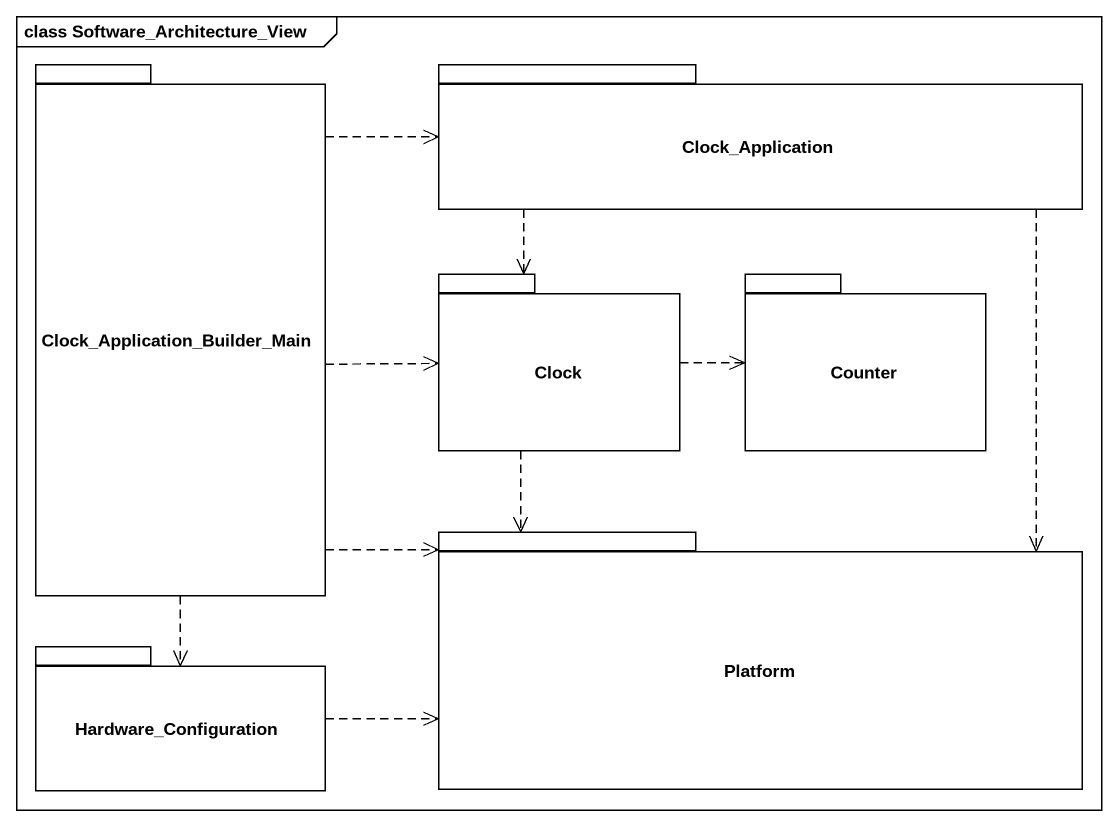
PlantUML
@startuml
mainframe class Software_Architecture_View
package "Clock_Application_Builder_Main" as Clock_Application_Builder {
}
package Clock_Application {
}
package Clock {
}
package Counter {
}
package Platform {
}
package Hardware_Configuration {
}
Clock_Application_Builder .right.> Clock_Application
Clock_Application_Builder .right.> Clock
Clock_Application_Builder .right.> Platform
Clock_Application_Builder ..> Hardware_Configuration
Clock_Application ..> Clock
Clock_Application ..> Platform
Clock .right.> Counter
Clock ..> Platform
Hardware_Configuration .right.> Platform
@enduml
